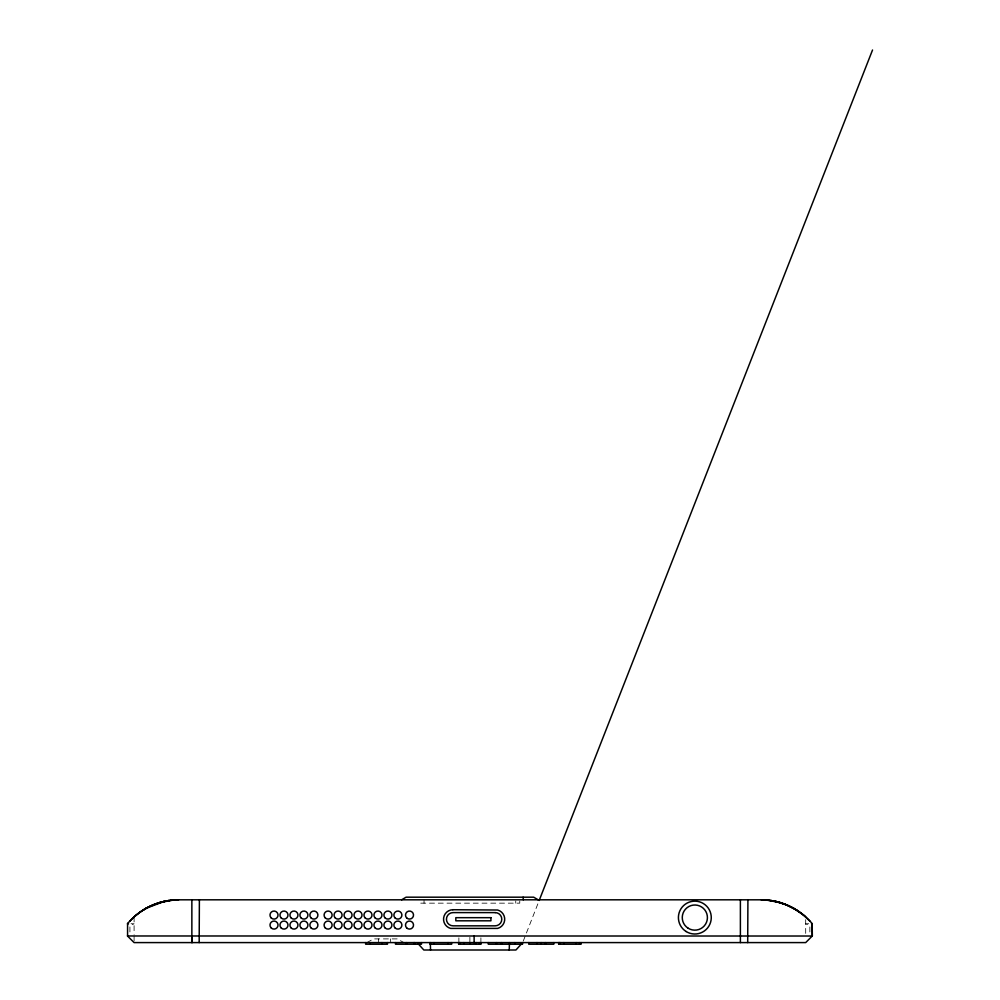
<?xml version="1.0" encoding="UTF-8"?>
<svg xmlns="http://www.w3.org/2000/svg" width="1000" height="1000" viewBox="0 0 1000 1000"><rect width="100%" height="100%" fill="white"/><g stroke="black" fill="none" stroke-linecap="round" stroke-linejoin="round"><path stroke-width="0.75" stroke-dasharray="5 3.75" d="M378.325 942.588L378.55 938.9M523.237 941.137L538.625 901.888M366.85 942.588L373.575 938.9L397.188 938.9L403.925 942.588M131.05 923.75L134.088 923.75L129.913 925.95L129.913 933.775M808.725 923.75L805.688 923.75L809.862 925.95L809.862 933.775M390.5 938.9L390.712 942.588M805.688 919.638L805.688 935.975M519.763 900.925L519.763 903.162L420.012 903.162L420.012 900.925M515.737 900.925L515.737 903.162M480.9 937.85L480.9 941.762M469.888 937.3L469.888 942.588M458.875 937.85L458.875 941.762M424.038 899.812L424.038 903.162M134.088 916.912L134.088 934.45M134.088 935.975L134.088 942.588"/><path stroke-width="1.5" d="M509.237 950L509.412 944.075M199.175 942.588L199.387 899.812M747.7 942.588L747.913 899.812M539.188 900.438L872.537 50M127.938 923.238L127.475 923.75L128.525 923.75M521.7 943.65L515.938 950L423.837 950L418.075 943.65M129.675 921.312C142.125 907.812 160.275 899.762 178.675 899.812L761.112 899.812C780.588 899.775 799.85 908.763 812.3 923.75L811.475 923.75M812.262 936.025L127.475 935.975L134.088 942.588L805.688 942.588L812.3 935.975L812.2 923.625L812.3 935.975M159.488 902.625C147.15 906.225 135.438 914.188 127.575 923.625L127.575 936.087M141.938 910.837L146.337 908.188M401.625 899.812L406.087 897.188L533.688 897.188L538.162 899.812M146.088 908.312L164.2 901.4L152.662 905.138M168.975 900.525L159.675 902.562L173.812 899.987M558.675 944.212L581.1 944.212L581.1 942.588M765.962 899.987L780.1 902.562L770.8 900.525M793.688 908.312L784.887 904.2L775.575 901.4L787.113 905.138L797.837 910.837M780.288 902.625L787.113 905.138M793.438 908.188L803.675 915.212L810.1 921.312M523.125 897.188L523.275 899.812M191.863 935.975L192.075 942.588M430.312 942.588L430.538 950M740.387 899.812L740.387 942.588M579.688 942.588L579.688 944.212M576.237 942.588L576.237 944.212M563.85 942.588L563.85 944.212M560.175 942.588L560.175 944.212M559.462 942.588L559.462 944.212M559.237 942.588L559.237 944.212M558.65 942.588L558.65 944.212M553.787 942.588L553.787 944.212L528.75 944.212L528.75 942.588M545.363 942.588L545.363 944.212M541.2 942.588L541.2 944.212M536.938 942.588L536.938 944.212M522.525 942.588L522.525 944.212L488.3 944.212L488.3 942.588M514.8 942.588L514.8 944.212M509.4 942.588L509.4 944.212M501.587 942.588L501.587 944.212M496.337 942.588L496.337 944.212M481.05 942.588L481.05 944.212L458.638 944.212L458.612 942.588M479.65 942.588L479.65 944.212M476.2 942.588L476.2 944.212M474.125 935.975L474.125 942.588M469.888 942.588L469.888 944.212M463.812 942.588L463.812 944.212M460.138 942.588L460.138 944.212M459.425 942.588L459.425 944.212M459.2 942.588L459.2 944.212M451.625 942.588L451.625 944.212L430 944.212L430 942.588M448.05 942.588L448.05 944.212M433.988 942.588L433.988 944.212M421.463 942.588L421.463 944.212L395.513 944.212L395.513 942.588M414.438 942.588L414.438 944.212M413.925 942.588L413.925 944.212M406.388 942.588L406.388 944.212M387.45 942.588L387.45 944.212L365.65 944.212L365.65 942.588M381.887 942.588L381.887 944.212M369.9 942.588L369.9 944.212M191.863 899.812L191.863 942.588M134.238 916.762A66.712 66.712 0 0 1 178.675 899.812M761.112 899.812A66.712 66.712 0 0 1 805.537 916.762M452.875 909.725L450.613 910.025A9.513 9.513 0 0 0 450.613 928.413L497.638 928.413A9.513 9.513 0 0 0 497.638 910.025L452.875 909.725M495.175 912.6L453.075 912.6A6.612 6.612 0 0 0 446.45 919.212A6.612 6.612 0 0 0 453.075 925.837L495.175 925.837A6.612 6.612 0 0 0 501.788 919.212A6.612 6.612 0 0 0 495.175 912.6M490.925 917.675L455.825 917.675L455.825 920.812L490.925 920.812L490.925 917.675M271.163 917.913A4.025 4.025 0 0 0 277.9 916.112A4.025 4.025 0 0 0 272.962 911.188A4.025 4.025 0 0 0 271.163 917.913M688.175 928.25A12.588 12.588 0 0 0 707.412 918.012A12.588 12.588 0 0 0 688.925 906.475A12.588 12.588 0 0 0 688.175 928.25M406.662 927.913A4.025 4.025 0 0 0 413.387 926.112A4.025 4.025 0 0 0 408.462 921.188A4.025 4.025 0 0 0 406.662 927.913M406.662 917.913A4.025 4.025 0 0 0 413.387 916.112A4.025 4.025 0 0 0 408.462 911.188A4.025 4.025 0 0 0 406.662 917.913M301.075 927.913A4.025 4.025 0 0 0 307.8 926.112A4.025 4.025 0 0 0 302.875 921.188A4.025 4.025 0 0 0 301.075 927.913M375.1 927.913A4.025 4.025 0 0 0 381.838 926.112A4.025 4.025 0 0 0 376.9 921.188A4.025 4.025 0 0 0 375.1 927.913M301.075 917.913A4.025 4.025 0 0 0 307.8 916.112A4.025 4.025 0 0 0 302.875 911.188A4.025 4.025 0 0 0 301.075 917.913M355.163 927.913A4.025 4.025 0 0 0 361.887 926.112A4.025 4.025 0 0 0 356.962 921.188A4.025 4.025 0 0 0 355.163 927.913M325.25 917.913A4.025 4.025 0 0 0 331.987 916.112A4.025 4.025 0 0 0 327.05 911.188A4.025 4.025 0 0 0 325.25 917.913M335.213 917.913A4.025 4.025 0 0 0 341.95 916.112A4.025 4.025 0 0 0 337.025 911.188A4.025 4.025 0 0 0 335.213 917.913M311.038 917.913A4.025 4.025 0 0 0 317.775 916.112A4.025 4.025 0 0 0 312.85 911.188A4.025 4.025 0 0 0 311.038 917.913M345.188 917.913A4.025 4.025 0 0 0 351.925 916.112A4.025 4.025 0 0 0 346.987 911.188A4.025 4.025 0 0 0 345.188 917.913M345.188 927.913A4.025 4.025 0 0 0 351.925 926.112A4.025 4.025 0 0 0 346.987 921.188A4.025 4.025 0 0 0 345.188 927.913M385.075 927.913A4.025 4.025 0 0 0 391.8 926.112A4.025 4.025 0 0 0 386.875 921.188A4.025 4.025 0 0 0 385.075 927.913M281.125 917.913A4.025 4.025 0 0 0 287.863 916.112A4.025 4.025 0 0 0 282.938 911.188A4.025 4.025 0 0 0 281.125 917.913M365.125 917.913A4.025 4.025 0 0 0 371.863 916.112A4.025 4.025 0 0 0 366.938 911.188A4.025 4.025 0 0 0 365.125 917.913M271.163 927.913A4.025 4.025 0 0 0 277.9 926.112A4.025 4.025 0 0 0 272.962 921.188A4.025 4.025 0 0 0 271.163 927.913M365.125 927.913A4.025 4.025 0 0 0 371.863 926.112A4.025 4.025 0 0 0 366.938 921.188A4.025 4.025 0 0 0 365.125 927.913M291.1 927.913A4.025 4.025 0 0 0 297.838 926.112A4.025 4.025 0 0 0 292.9 921.188A4.025 4.025 0 0 0 291.1 927.913M395.037 927.913A4.025 4.025 0 0 0 401.775 926.112A4.025 4.025 0 0 0 396.85 921.188A4.025 4.025 0 0 0 395.037 927.913M325.25 927.913A4.025 4.025 0 0 0 331.987 926.112A4.025 4.025 0 0 0 327.05 921.188A4.025 4.025 0 0 0 325.25 927.913M335.213 927.913A4.025 4.025 0 0 0 341.95 926.112A4.025 4.025 0 0 0 337.025 921.188A4.025 4.025 0 0 0 335.213 927.913M281.125 927.913A4.025 4.025 0 0 0 287.863 926.112A4.025 4.025 0 0 0 282.938 921.188A4.025 4.025 0 0 0 281.125 927.913M311.038 927.913A4.025 4.025 0 0 0 317.775 926.112A4.025 4.025 0 0 0 312.85 921.188A4.025 4.025 0 0 0 311.038 927.913M375.1 917.913A4.025 4.025 0 0 0 381.838 916.112A4.025 4.025 0 0 0 376.9 911.188A4.025 4.025 0 0 0 375.1 917.913M395.037 917.913A4.025 4.025 0 0 0 401.775 916.112A4.025 4.025 0 0 0 396.85 911.188A4.025 4.025 0 0 0 395.037 917.913M291.1 917.913A4.025 4.025 0 0 0 297.838 916.112A4.025 4.025 0 0 0 292.9 911.188A4.025 4.025 0 0 0 291.1 917.913M385.075 917.913A4.025 4.025 0 0 0 391.8 916.112A4.025 4.025 0 0 0 386.875 911.188A4.025 4.025 0 0 0 385.075 917.913M355.163 917.913A4.025 4.025 0 0 0 361.887 916.112A4.025 4.025 0 0 0 356.962 911.188A4.025 4.025 0 0 0 355.163 917.913M686.137 931.525A16.438 16.438 0 0 0 711.263 918.15A16.438 16.438 0 0 0 687.113 903.075A16.438 16.438 0 0 0 686.137 931.525"/></g></svg>
